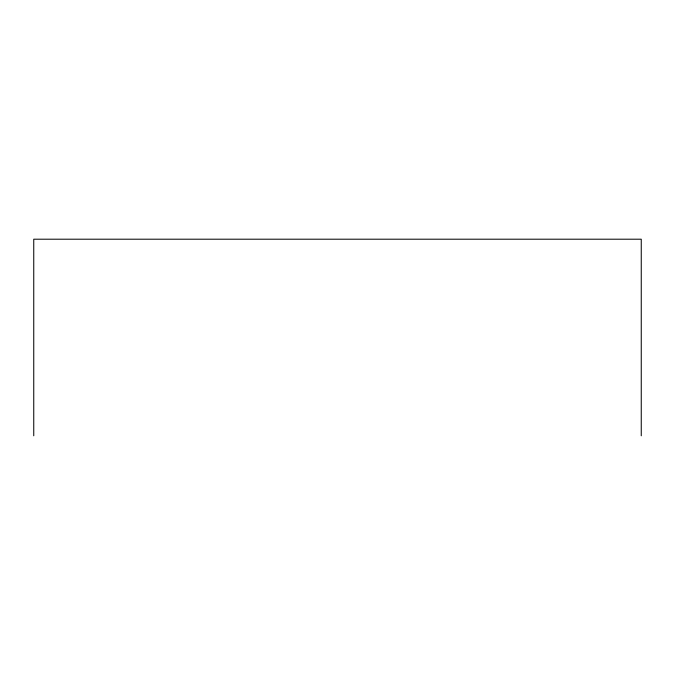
<?xml version="1.0" encoding="UTF-8"?>
<svg xmlns="http://www.w3.org/2000/svg" width="675" height="675" viewBox="0 0 675 675"><rect width="100%" height="100%" fill="white"/><g stroke="black" fill="none" stroke-linecap="round" stroke-linejoin="round"><path stroke-width="1.01" d="M641.25 435.797L641.25 239.203L33.75 239.203L33.75 435.797"/></g></svg>
